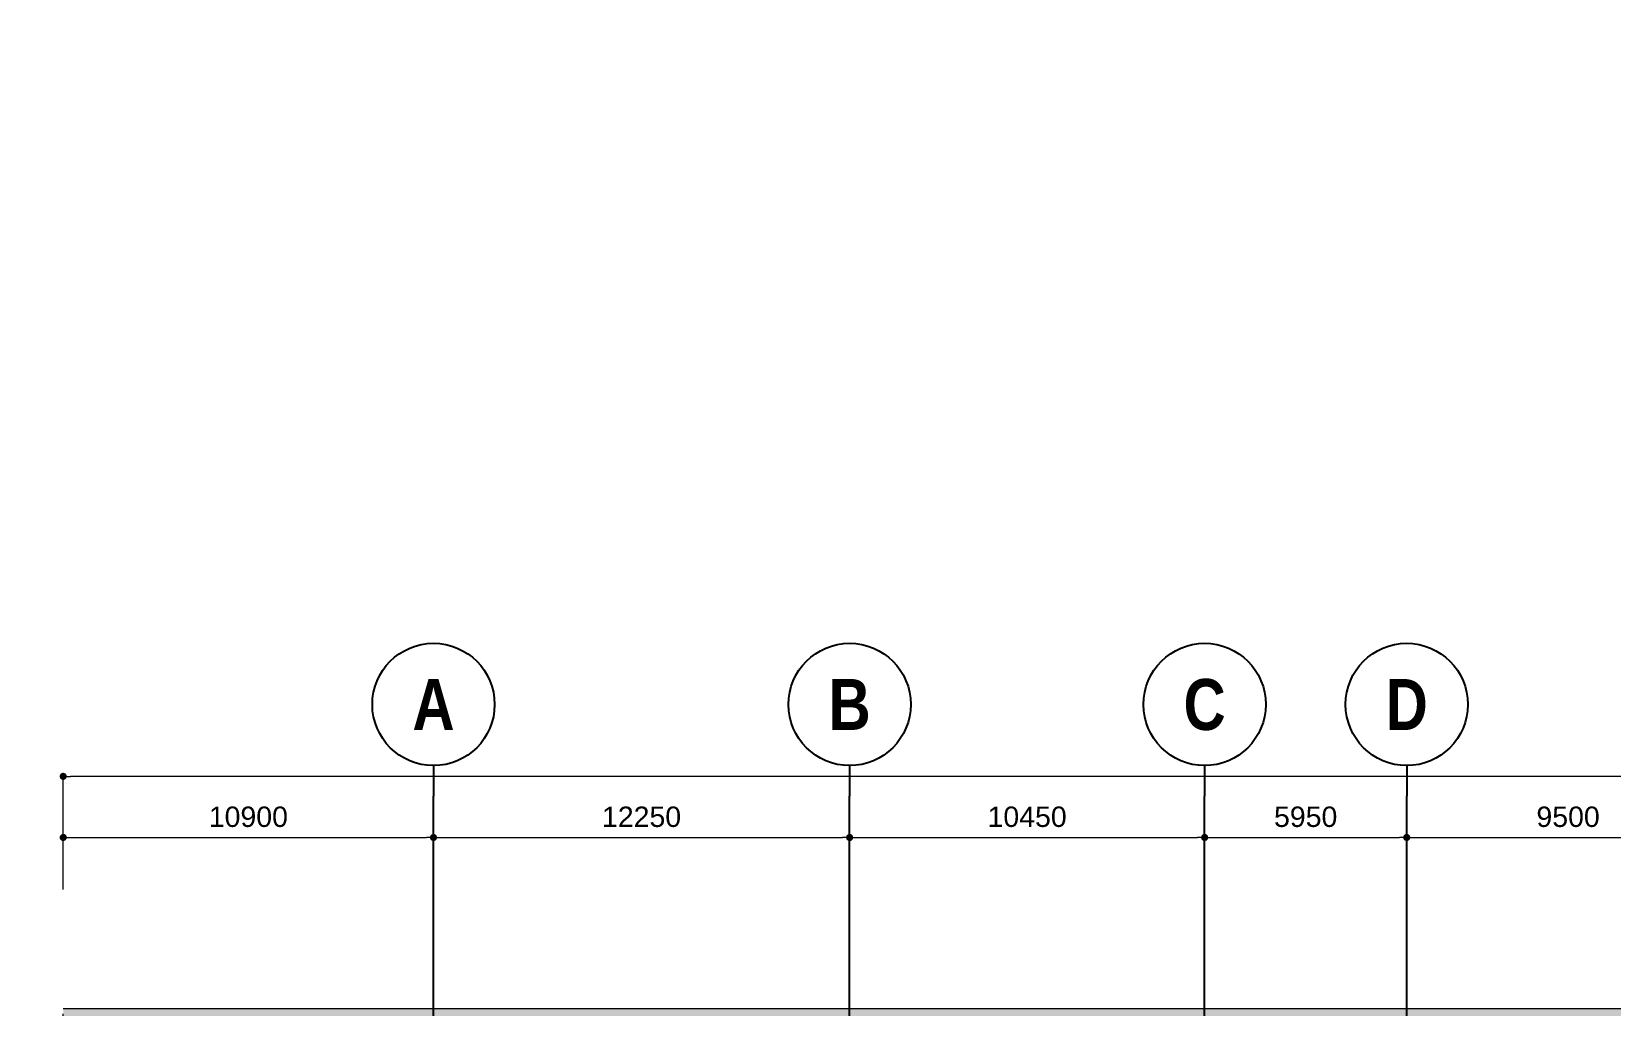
# Model space of a CAD drawing. Header units: millimetres. Extents: x 2356525 to 2927188, y -665534 to -417818.
# Drawn here: x 2392627 to 2439133, y -446517 to -417818 of the extents above; entities that cross this region are included whole.
import ezdxf
from ezdxf.enums import TextEntityAlignment as Align
from ezdxf.xclip import XClip

# ---------------------------------------------------------------- set-up
doc = ezdxf.new("R2010")
doc.units = ezdxf.units.MM
doc.header["$LTSCALE"] = 200
doc.header["$MEASUREMENT"] = 0
doc.header["$XCLIPFRAME"] = 0
doc.linetypes.add('CHG_XX_Cot_Ham 2$0$MB_Luoi truc$0$HTT Hidden 21', pattern=[3, 2, -1])
doc.linetypes.add('CHG_XX_Luoi truc$0$MB_Luoi truc$0$Center101', pattern=[13, 10, -1, 1, -1])
doc.layers.get('0').update_dxf_attribs({"lineweight": 9})
doc.layers.get('Defpoints').update_dxf_attribs({"color": 10, "lineweight": 0})
for name, color, linetype, lineweight in [('CHG_XX_Cot_Ham 2$0$MB_Luoi truc$0$Dim 300', 1, 'Continuous', 5), ('CHG_XX_Cot_Ham 2$0$NS-Pier-H2', 150, 'Continuous', 13), ('CHG_XX_Damsan_Ham 2$0$CHG_XX_Damsan_Ham 2$0$CHG_XX_Damsan_Ham 2$0$Start net bao', 3, 'Continuous', 18), ('CHG_XX_Damsan_Ham 2$0$CHG_XX_Damsan_Ham 2$0$DBAO', 3, 'Continuous', 13), ('CHG_XX_Damsan_Ham 2$0$CHG_XX_Damsan_Ham 2$0$DTE-MEP-H-SLAB TEXT', 3, 'Continuous', 0), ('CHG_XX_Damsan_Ham 2$0$CHG_XX_Damsan_Ham 2$0$Start hatch', 8, 'Continuous', 25), ('CHG_XX_Damsan_Ham 2$0$CHG_XX_Damsan_Ham 2$0$Start net bao', 3, 'Continuous', 18), ('CHG_XX_Damsan_Ham 2$0$HATCH', 57, 'Continuous', 9)]:
    doc.layers.add(name, color=color, linetype=linetype, lineweight=lineweight)
for name, color, linetype in [('CHG_XX_Damsan_Ham 2$0$CHG_XX_Damsan_Ham 2$0$MEP-00-GENERAL-35', 2, 'Continuous'), ('CHG_XX_Luoi truc$0$Grid', 34, 'Continuous'), ('CHG_XX_Luoi truc$0$Grid Line', 251, 'CHG_XX_Luoi truc$0$MB_Luoi truc$0$Center101')]:
    doc.layers.add(name, color=color, linetype=linetype)
doc.styles.add('CHG_XX_Cot_Ham 2$0$MB_Luoi truc$0$Arial_C', font='arial.ttf')
doc.styles.add('CHG_XX_Luoi truc$0$MB_Luoi truc$0$Grid A-F$0$VNI-HelveCB', font='')
doc.styles.get('CHG_XX_Luoi truc$0$MB_Luoi truc$0$Grid A-F$0$VNI-HelveCB').set_extended_font_data('VNI-Helve-Condense', bold=True)
doc.dimstyles.new('CHG_XX_Cot_Ham 2$0$MB_Luoi truc$0$Dim 300 (A1-A2)', dxfattribs={"dimscale": 300, "dimtxt": 2, "dimasz": 0.7, "dimexe": 0, "dimexo": 1, "dimgap": 1, "dimtad": 1, "dimdec": 0, "dimzin": 12, "dimdsep": 46, "dimtxsty": 'CHG_XX_Cot_Ham 2$0$MB_Luoi truc$0$Arial_C', "dimblk": 'CHG_XX_Cot_Ham 2$0$MB_Luoi truc$0$_Dot', "dimcen": 1, "dimclrd": 256, "dimclre": 256, "dimclrt": 3, "dimadec": 0, "dimazin": 0, "dimtfac": 1, "dimtdec": 0, "dimtix": 1, "dimtmove": 2, "dimatfit": 3, "dimldrblk": 'CHG_XX_Cot_Ham 2$0$MB_Luoi truc$0$HTT Arrow 30', "dimfxl": 1, "dimtolj": 1, "dimtzin": 0, "dimarcsym": 0})

# ---------------------------------------------------------------- blocks, each defined once
blk = doc.blocks.new('CHG_XX_Cot_Ham 2$0$MB_Luoi truc$0$_Dot')
at = {"color": 0, "linetype": 'ByBlock', "lineweight": -2}
blk.add_line((-0.5, 0), (-1, 0), dxfattribs=at)
at = {"color": 0, "linetype": 'ByBlock', "const_width": 0.5}
blk.add_lwpolyline([(-0.25, 0, 1), (0.25, 0, 1)], format="xyb", close=True, dxfattribs=at)
blk = doc.blocks.new('*D791')
at = {"layer": 'CHG_XX_Cot_Ham 2$0$MB_Luoi truc$0$Dim 300', "lineweight": -2, "transparency": 16777216}
for p, q in [((-10900, 166908), (-10900, 168437)), ((-10690, 168437), (-210, 168437)), ((0, 166908), (0, 168437))]:
    blk.add_line(p, q, dxfattribs=at)
at = {"layer": 'Defpoints', "color": 0, "transparency": 16777216}
for p in [(0, 168437), (-10900, 166608), (0, 166608)]:
    blk.add_point(p, dxfattribs=at)
at = {"layer": 'CHG_XX_Cot_Ham 2$0$MB_Luoi truc$0$Dim 300', "lineweight": -2, "transparency": 16777216, "xscale": 210, "yscale": 210, "zscale": 210, "rotation": 180}
blk.add_blockref('CHG_XX_Cot_Ham 2$0$MB_Luoi truc$0$_Dot', (-10900, 168437), dxfattribs=at)
at = {"layer": 'CHG_XX_Cot_Ham 2$0$MB_Luoi truc$0$Dim 300', "lineweight": -2, "transparency": 16777216, "xscale": 210, "yscale": 210, "zscale": 210}
blk.add_blockref('CHG_XX_Cot_Ham 2$0$MB_Luoi truc$0$_Dot', (0, 168437), dxfattribs=at)
at = {"layer": 'CHG_XX_Cot_Ham 2$0$MB_Luoi truc$0$Dim 300', "color": 3, "transparency": 16777216, "insert": (-5450, 169043), "char_height": 600, "attachment_point": 5, "style": 'CHG_XX_Cot_Ham 2$0$MB_Luoi truc$0$Arial_C'}
blk.add_mtext('\\A1;10900', dxfattribs=at)
blk = doc.blocks.new('CHG_XX_Cot_Ham 2$0$MB_Luoi truc$0$HTT Arrow 30')
blk.add_hatch(color=256).paths.add_polyline_path([(-2.5, 0.375), (-2.5, -0.375), (0, 0)])
at = {"color": 0, "linetype": 'ByBlock', "lineweight": -2}
for p, q in [((0, 0), (-2.5, 0.375)), ((-2.5, -0.375), (-2.5, 0.375)), ((0, 0), (-2.5, -0.375))]:
    blk.add_line(p, q, dxfattribs=at)
blk = doc.blocks.new('*D792')
at = {"layer": 'CHG_XX_Cot_Ham 2$0$MB_Luoi truc$0$Dim 300', "lineweight": -2, "transparency": 16777216}
for p, q in [((0, 166908), (0, 168437)), ((210, 168437), (12040, 168437)), ((12250, 166908), (12250, 168437))]:
    blk.add_line(p, q, dxfattribs=at)
at = {"layer": 'Defpoints', "color": 0, "transparency": 16777216}
for p in [(12250, 168437), (0, 166608), (12250, 166608)]:
    blk.add_point(p, dxfattribs=at)
at = {"layer": 'CHG_XX_Cot_Ham 2$0$MB_Luoi truc$0$Dim 300', "lineweight": -2, "transparency": 16777216, "xscale": 210, "yscale": 210, "zscale": 210, "rotation": 180}
blk.add_blockref('CHG_XX_Cot_Ham 2$0$MB_Luoi truc$0$_Dot', (0, 168437), dxfattribs=at)
at = {"layer": 'CHG_XX_Cot_Ham 2$0$MB_Luoi truc$0$Dim 300', "lineweight": -2, "transparency": 16777216, "xscale": 210, "yscale": 210, "zscale": 210}
blk.add_blockref('CHG_XX_Cot_Ham 2$0$MB_Luoi truc$0$_Dot', (12250, 168437), dxfattribs=at)
at = {"layer": 'CHG_XX_Cot_Ham 2$0$MB_Luoi truc$0$Dim 300', "color": 3, "transparency": 16777216, "insert": (6125, 169043), "char_height": 600, "attachment_point": 5, "style": 'CHG_XX_Cot_Ham 2$0$MB_Luoi truc$0$Arial_C'}
blk.add_mtext('\\A1;12250', dxfattribs=at)
blk = doc.blocks.new('*D793')
at = {"layer": 'CHG_XX_Cot_Ham 2$0$MB_Luoi truc$0$Dim 300', "lineweight": -2, "transparency": 16777216}
for p, q in [((12250, 166908), (12250, 168437)), ((12460, 168437), (22490, 168437)), ((22700, 166908), (22700, 168437))]:
    blk.add_line(p, q, dxfattribs=at)
at = {"layer": 'Defpoints', "color": 0, "transparency": 16777216}
for p in [(22700, 168437), (12250, 166608), (22700, 166608)]:
    blk.add_point(p, dxfattribs=at)
at = {"layer": 'CHG_XX_Cot_Ham 2$0$MB_Luoi truc$0$Dim 300', "lineweight": -2, "transparency": 16777216, "xscale": 210, "yscale": 210, "zscale": 210, "rotation": 180}
blk.add_blockref('CHG_XX_Cot_Ham 2$0$MB_Luoi truc$0$_Dot', (12250, 168437), dxfattribs=at)
at = {"layer": 'CHG_XX_Cot_Ham 2$0$MB_Luoi truc$0$Dim 300', "lineweight": -2, "transparency": 16777216, "xscale": 210, "yscale": 210, "zscale": 210}
blk.add_blockref('CHG_XX_Cot_Ham 2$0$MB_Luoi truc$0$_Dot', (22700, 168437), dxfattribs=at)
at = {"layer": 'CHG_XX_Cot_Ham 2$0$MB_Luoi truc$0$Dim 300', "color": 3, "transparency": 16777216, "insert": (17475, 169043), "char_height": 600, "attachment_point": 5, "style": 'CHG_XX_Cot_Ham 2$0$MB_Luoi truc$0$Arial_C'}
blk.add_mtext('\\A1;10450', dxfattribs=at)
blk = doc.blocks.new('*D794')
at = {"layer": 'CHG_XX_Cot_Ham 2$0$MB_Luoi truc$0$Dim 300', "lineweight": -2, "transparency": 16777216}
for p, q in [((22700, 166908), (22700, 168437)), ((22910, 168437), (28440, 168437)), ((28650, 166908), (28650, 168437))]:
    blk.add_line(p, q, dxfattribs=at)
at = {"layer": 'Defpoints', "color": 0, "transparency": 16777216}
for p in [(28650, 168437), (22700, 166608), (28650, 166608)]:
    blk.add_point(p, dxfattribs=at)
at = {"layer": 'CHG_XX_Cot_Ham 2$0$MB_Luoi truc$0$Dim 300', "lineweight": -2, "transparency": 16777216, "xscale": 210, "yscale": 210, "zscale": 210, "rotation": 180}
blk.add_blockref('CHG_XX_Cot_Ham 2$0$MB_Luoi truc$0$_Dot', (22700, 168437), dxfattribs=at)
at = {"layer": 'CHG_XX_Cot_Ham 2$0$MB_Luoi truc$0$Dim 300', "lineweight": -2, "transparency": 16777216, "xscale": 210, "yscale": 210, "zscale": 210}
blk.add_blockref('CHG_XX_Cot_Ham 2$0$MB_Luoi truc$0$_Dot', (28650, 168437), dxfattribs=at)
at = {"layer": 'CHG_XX_Cot_Ham 2$0$MB_Luoi truc$0$Dim 300', "color": 3, "transparency": 16777216, "insert": (25675, 169043), "char_height": 600, "attachment_point": 5, "style": 'CHG_XX_Cot_Ham 2$0$MB_Luoi truc$0$Arial_C'}
blk.add_mtext('\\A1;5950', dxfattribs=at)
blk = doc.blocks.new('*D795')
at = {"layer": 'CHG_XX_Cot_Ham 2$0$MB_Luoi truc$0$Dim 300', "lineweight": -2, "transparency": 16777216}
for p, q in [((28650, 166908), (28650, 168437)), ((28860, 168437), (37940, 168437)), ((38150, 166908), (38150, 168437))]:
    blk.add_line(p, q, dxfattribs=at)
at = {"layer": 'Defpoints', "color": 0, "transparency": 16777216}
for p in [(38150, 168437), (28650, 166608), (38150, 166608)]:
    blk.add_point(p, dxfattribs=at)
at = {"layer": 'CHG_XX_Cot_Ham 2$0$MB_Luoi truc$0$Dim 300', "lineweight": -2, "transparency": 16777216, "xscale": 210, "yscale": 210, "zscale": 210, "rotation": 180}
blk.add_blockref('CHG_XX_Cot_Ham 2$0$MB_Luoi truc$0$_Dot', (28650, 168437), dxfattribs=at)
at = {"layer": 'CHG_XX_Cot_Ham 2$0$MB_Luoi truc$0$Dim 300', "lineweight": -2, "transparency": 16777216, "xscale": 210, "yscale": 210, "zscale": 210}
blk.add_blockref('CHG_XX_Cot_Ham 2$0$MB_Luoi truc$0$_Dot', (38150, 168437), dxfattribs=at)
at = {"layer": 'CHG_XX_Cot_Ham 2$0$MB_Luoi truc$0$Dim 300', "color": 3, "transparency": 16777216, "insert": (33400, 169043), "char_height": 600, "attachment_point": 5, "style": 'CHG_XX_Cot_Ham 2$0$MB_Luoi truc$0$Arial_C'}
blk.add_mtext('\\A1;9500', dxfattribs=at)
blk = doc.blocks.new('*D804')
at = {"layer": 'CHG_XX_Cot_Ham 2$0$MB_Luoi truc$0$Dim 300', "lineweight": -2, "transparency": 16777216}
for p, q in [((-10900, 166908), (-10900, 170237)), ((105840, 170237), (-10690, 170237)), ((106050, 166908), (106050, 170237))]:
    blk.add_line(p, q, dxfattribs=at)
at = {"layer": 'Defpoints', "color": 0, "transparency": 16777216}
for p in [(-10900, 170237), (-10900, 166608), (106050, 166608)]:
    blk.add_point(p, dxfattribs=at)
at = {"layer": 'CHG_XX_Cot_Ham 2$0$MB_Luoi truc$0$Dim 300', "lineweight": -2, "transparency": 16777216, "xscale": 210, "yscale": 210, "zscale": 210, "rotation": 180}
blk.add_blockref('CHG_XX_Cot_Ham 2$0$MB_Luoi truc$0$_Dot', (-10900, 170237), dxfattribs=at)
at = {"layer": 'CHG_XX_Cot_Ham 2$0$MB_Luoi truc$0$Dim 300', "lineweight": -2, "transparency": 16777216, "xscale": 210, "yscale": 210, "zscale": 210}
blk.add_blockref('CHG_XX_Cot_Ham 2$0$MB_Luoi truc$0$_Dot', (106050, 170237), dxfattribs=at)
at = {"layer": 'CHG_XX_Cot_Ham 2$0$MB_Luoi truc$0$Dim 300', "color": 3, "transparency": 16777216, "insert": (47575, 170843), "char_height": 600, "attachment_point": 5, "style": 'CHG_XX_Cot_Ham 2$0$MB_Luoi truc$0$Arial_C'}
blk.add_mtext('\\A1;116950', dxfattribs=at)
blk = doc.blocks.new('*U835')
at = {"layer": 'CHG_XX_Luoi truc$0$Grid', "lineweight": -2}
blk.add_line((0, 611), (0, 608), dxfattribs=at)
blk.add_circle((0, 617), 6, dxfattribs=at)
at = {"layer": 'CHG_XX_Luoi truc$0$Grid Line'}
blk.add_line((0, 0), (0, 608), dxfattribs=at)
at = {"layer": 'CHG_XX_Luoi truc$0$Grid', "lineweight": -2, "style": 'CHG_XX_Luoi truc$0$MB_Luoi truc$0$Grid A-F$0$VNI-HelveCB'}
for tag, p in [('GRIDSUB', (0, 617)), ('GRID', (0, -9))]:
    blk.add_attdef(tag, text='', height=5, dxfattribs=at).set_placement(p, align=Align.MIDDLE)
blk = doc.blocks.new('*U836')
at = {"layer": 'CHG_XX_Luoi truc$0$Grid', "lineweight": -2}
blk.add_line((0, 611), (0, 608), dxfattribs=at)
blk.add_circle((0, 617), 6, dxfattribs=at)
at = {"layer": 'CHG_XX_Luoi truc$0$Grid Line'}
blk.add_line((0, 0), (0, 608), dxfattribs=at)
at = {"layer": 'CHG_XX_Luoi truc$0$Grid', "lineweight": -2, "style": 'CHG_XX_Luoi truc$0$MB_Luoi truc$0$Grid A-F$0$VNI-HelveCB'}
for tag, p in [('GRIDSUB', (0, 617)), ('GRID', (0, -9))]:
    blk.add_attdef(tag, text='', height=5, dxfattribs=at).set_placement(p, align=Align.MIDDLE)
blk = doc.blocks.new('CHG_XX_Luoi truc')
at = {"layer": 'CHG_XX_Luoi truc$0$Grid'}
ref = blk.add_blockref('*U836', (0, -12747), dxfattribs=dict(at, xscale=300, yscale=300, zscale=300))
ref.add_attrib('GRIDSUB', 'A', dxfattribs={"lineweight": -2, "height": 1500, "style": 'CHG_XX_Luoi truc$0$MB_Luoi truc$0$Grid A-F$0$VNI-HelveCB'}).set_placement((0, 172353), align=Align.MIDDLE)
ref = blk.add_blockref('*U835', (12250, -12747), dxfattribs=dict(at, xscale=300, yscale=300, zscale=300))
ref.add_attrib('GRIDSUB', 'B', dxfattribs={"lineweight": -2, "height": 1500, "style": 'CHG_XX_Luoi truc$0$MB_Luoi truc$0$Grid A-F$0$VNI-HelveCB'}).set_placement((12250, 172353), align=Align.MIDDLE)
ref = blk.add_blockref('*U835', (22700, -12747), dxfattribs=dict(at, xscale=300, yscale=300, zscale=300))
ref.add_attrib('GRIDSUB', 'C', dxfattribs={"lineweight": -2, "height": 1500, "style": 'CHG_XX_Luoi truc$0$MB_Luoi truc$0$Grid A-F$0$VNI-HelveCB'}).set_placement((22700, 172353), align=Align.MIDDLE)
ref = blk.add_blockref('*U835', (28650, -12747), dxfattribs=dict(at, xscale=300, yscale=300, zscale=300))
ref.add_attrib('GRIDSUB', 'D', dxfattribs={"lineweight": -2, "height": 1500, "style": 'CHG_XX_Luoi truc$0$MB_Luoi truc$0$Grid A-F$0$VNI-HelveCB'}).set_placement((28650, 172353), align=Align.MIDDLE)
blk = doc.blocks.new('CHG_XX_Damsan_Ham 2$0$CHG_XX_Damsan_Ham 2$0$sdfsgdh')
at = {"layer": 'CHG_XX_Damsan_Ham 2$0$CHG_XX_Damsan_Ham 2$0$Start hatch', "ltscale": 0.5}
h = blk.add_hatch(dxfattribs=at)
h.set_pattern_fill('ANSI37', color=256, scale=500)
h.set_pattern_definition([(45, (273994.73, -7150), (-44.194174, 44.194174), []), (135, (273994.73, -7150), (-44.194174, -44.194174), [])])
h.paths.add_polyline_path([(99888, -169200), (99488, -169200), (99488, -167800), (102288, -167800), (102288, -169400), (103600, -169400), (103600, -146850), (103600, -146650), (103400, -146650), (103400, -169200), (102488, -169200), (102488, -167600), (99288, -167600), (99288, -169200), (45350, -169200), (45350, -169400), (99888, -169400)])
at = {"layer": 'CHG_XX_Damsan_Ham 2$0$CHG_XX_Damsan_Ham 2$0$MEP-00-GENERAL-35'}
for points in [[(43750, -166800), (45350, -166800), (45350, -169200), (99288, -169200)], [(43750, -167000), (45150, -167000), (45150, -169400), (99888, -169400)]]:
    blk.add_lwpolyline(points, dxfattribs=at)
blk = doc.blocks.new('CHG_XX_Cot_Ham 2')
at = {"layer": 'CHG_XX_Cot_Ham 2$0$NS-Pier-H2'}
h = blk.add_hatch(color=256, dxfattribs=at)
h.dxf.hatch_style = 1
h.paths.add_polyline_path([(99639.2, 163400), (-10900, 163400), (-10900, 85450), (-300, 85450), (-300, 84050), (32350, 84050), (32350, -9000), (103575.5, -9000), (106050, -6022), (106050, 158254.3)])
h.paths.add_polyline_path([(99533.7, 163100), (105750, 158110.4), (105750, 90450), (105650, 90450), (105750, 90450), (105750, 13850), (105750, 13722.3), (105750, -5913.6), (103434.7, -8700), (93599.8, -8700), (93299.8, -8700), (32650, -8700), (32650, 84350), (0, 84350), (0, 85750), (-10600, 85750), (-10600, 163100), (93600, 163100)], flags=16)
at = {"layer": 'CHG_XX_Cot_Ham 2$0$NS-Pier-H2', "linetype": 'CHG_XX_Cot_Ham 2$0$MB_Luoi truc$0$HTT Hidden 21'}
blk.add_lwpolyline([(99639.2, 163400), (106050, 158254.3), (106050, -6022), (103575.5, -9000), (32350, -9000), (32350, 84050), (-300, 84050), (-300, 85450), (-10900, 85450), (-10900, 163400)], close=True, dxfattribs=at)
at = {"layer": 'CHG_XX_Cot_Ham 2$0$NS-Pier-H2'}
blk.add_blockref('CHG_XX_Luoi truc', (0, 0), dxfattribs=at)
at = {"layer": 'CHG_XX_Cot_Ham 2$0$MB_Luoi truc$0$Dim 300'}
for base, p1, p2, picture, middle in [((-10900, 170237), (106050, 166608.3), (-10900, 166608.3), '*D804', (47575, 170843.4)), ((0, 168437), (-10900, 166608.3), (0, 166608.3), '*D791', (-5450, 169043.4)), ((12250, 168437), (0, 166608.3), (12250, 166608.3), '*D792', (6125, 169043.4)), ((22700, 168437), (12250, 166608.3), (22700, 166608.3), '*D793', (17475, 169043.4)), ((28650, 168437), (22700, 166608.3), (28650, 166608.3), '*D794', (25675, 169043.4)), ((38150, 168437), (28650, 166608.3), (38150, 166608.3), '*D795', (33400, 169043.4))]:
    dim = blk.add_linear_dim(base=base, p1=p1, p2=p2, dimstyle='CHG_XX_Cot_Ham 2$0$MB_Luoi truc$0$Dim 300 (A1-A2)', dxfattribs=at)
    dim.commit()
    dim.dimension.update_dxf_attribs({"geometry": picture, "text_midpoint": middle})
blk = doc.blocks.new('CHG_XX_Damsan_Ham 2', base_point=(3089256, -609981))
at = {"layer": 'CHG_XX_Damsan_Ham 2$0$CHG_XX_Damsan_Ham 2$0$CHG_XX_Damsan_Ham 2$0$Start net bao'}
for points in [[(-10900, 163400), (99639, 163400), (106050, 158250), (106050, -6022), (103576, -9000), (32350, -9000), (32350, 84050), (-300, 84050)], [(93300, -8700), (32650, -8700), (32650, 84350), (0, 84350)]]:
    blk.add_lwpolyline(points, dxfattribs=at)
at = {"layer": 'CHG_XX_Damsan_Ham 2$0$CHG_XX_Damsan_Ham 2$0$Start net bao'}
for points in [[(-10900, 163400), (99639, 163400), (106050, 158250), (106050, -6022), (103576, -9000), (32350, -9000), (32350, 84050), (-300, 84050)], [(93300, -8700), (32650, -8700), (32650, 84350), (0, 84350)]]:
    blk.add_lwpolyline(points, dxfattribs=at)
at = {"layer": 'CHG_XX_Damsan_Ham 2$0$CHG_XX_Damsan_Ham 2$0$DBAO'}
blk.add_blockref('CHG_XX_Cot_Ham 2', (0, 0), dxfattribs=at)
at = {"layer": 'CHG_XX_Damsan_Ham 2$0$CHG_XX_Damsan_Ham 2$0$DTE-MEP-H-SLAB TEXT'}
blk.add_blockref('CHG_XX_Damsan_Ham 2$0$CHG_XX_Damsan_Ham 2$0$sdfsgdh', (-10700, 160900), dxfattribs=at)
at = {"layer": 'CHG_XX_Damsan_Ham 2$0$HATCH'}
blk.add_blockref('CHG_XX_Cot_Ham 2', (0, 0), dxfattribs=at)

msp = doc.modelspace()

# ---------------------------------------------------------------- block references
msp.add_blockref('CHG_XX_Damsan_Ham 2', (5493713.9, -1219962))
ref = msp.add_blockref('CHG_XX_Damsan_Ham 2', (14645813.1, -2852377.3), dxfattribs=dict(xscale=4, yscale=4, zscale=4))
XClip(ref).set_block_clipping_path([(88044.093317966, -9310.2364550614), (91922.3408475821, -6235.1632990871)])

doc.saveas('drawing.dxf')
